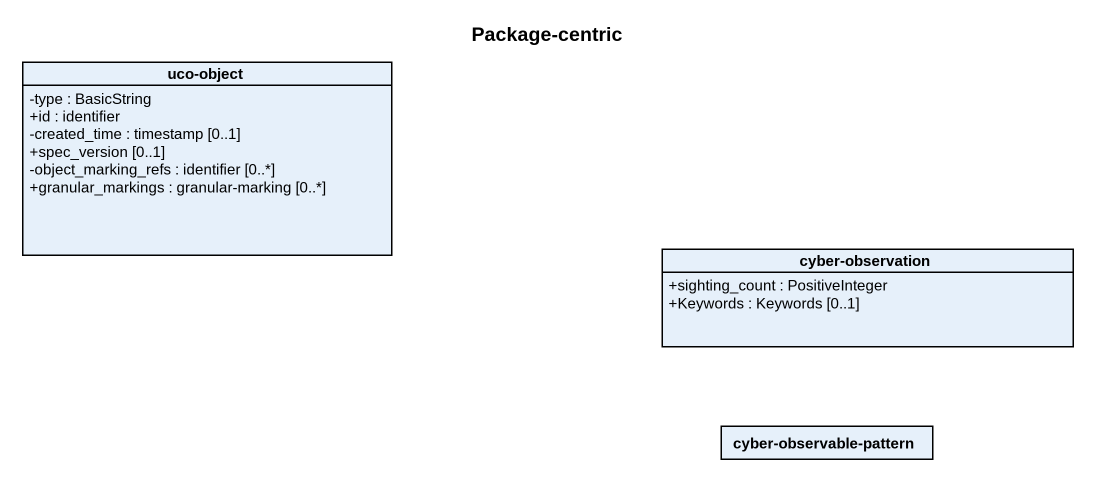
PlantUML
@startuml
title Package-centric
hide circle
hide empty members
skinparam classAttributeIconSize 0
class "uco-object" as uco_object {
  -type : BasicString
  +id : identifier
  -created_time : timestamp [0..1]
  +spec_version [0..1]
  -object_marking_refs : identifier [0..*]
  +granular_markings : granular-marking [0..*]
}
class "cyber-observation" as cyber_observation {
  +sighting_count : PositiveInteger
  +Keywords : Keywords [0..1]
}
class "cyber-observable-pattern" as cyber_observable_pattern
@enduml
